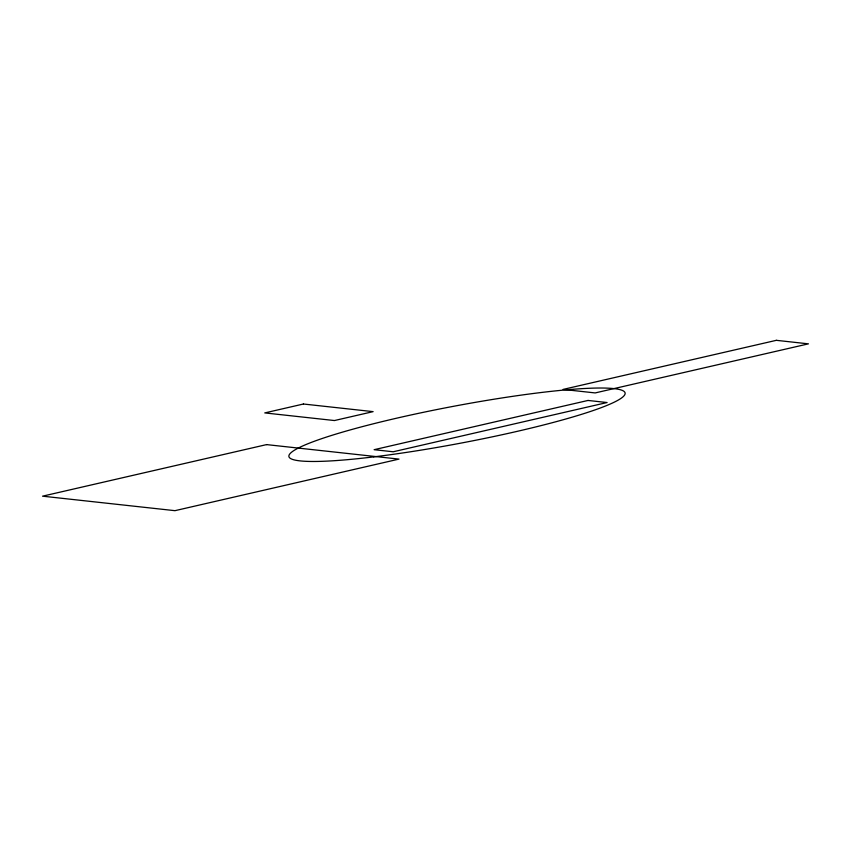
<?xml version="1.0" encoding="UTF-8"?>
<svg xmlns="http://www.w3.org/2000/svg" width="851" height="851" viewBox="0 0 851 851"><rect width="100%" height="100%" fill="white"/><g stroke="black" fill="none" stroke-linecap="round" stroke-linejoin="round"><path stroke-width="1.28" d="M303.435 404.012L264.757 412.916L334.443 420.543L373.121 411.639L303.435 404.012M266.576 444.605L42.55 496.176L174.955 510.674L398.981 459.104L266.576 444.605M776.346 340.326L563.075 389.418L595.179 392.928L808.45 343.847L776.346 340.326M588.02 400.449L374.121 449.69L393.194 451.775L607.093 402.534L588.02 400.449M373.78 456.87A171.03 18.765 -10.7 0 0 625.134 393.279A171.03 18.765 -10.7 0 0 372.206 424.085A171.03 18.765 -10.7 0 0 373.78 456.87"/></g></svg>
